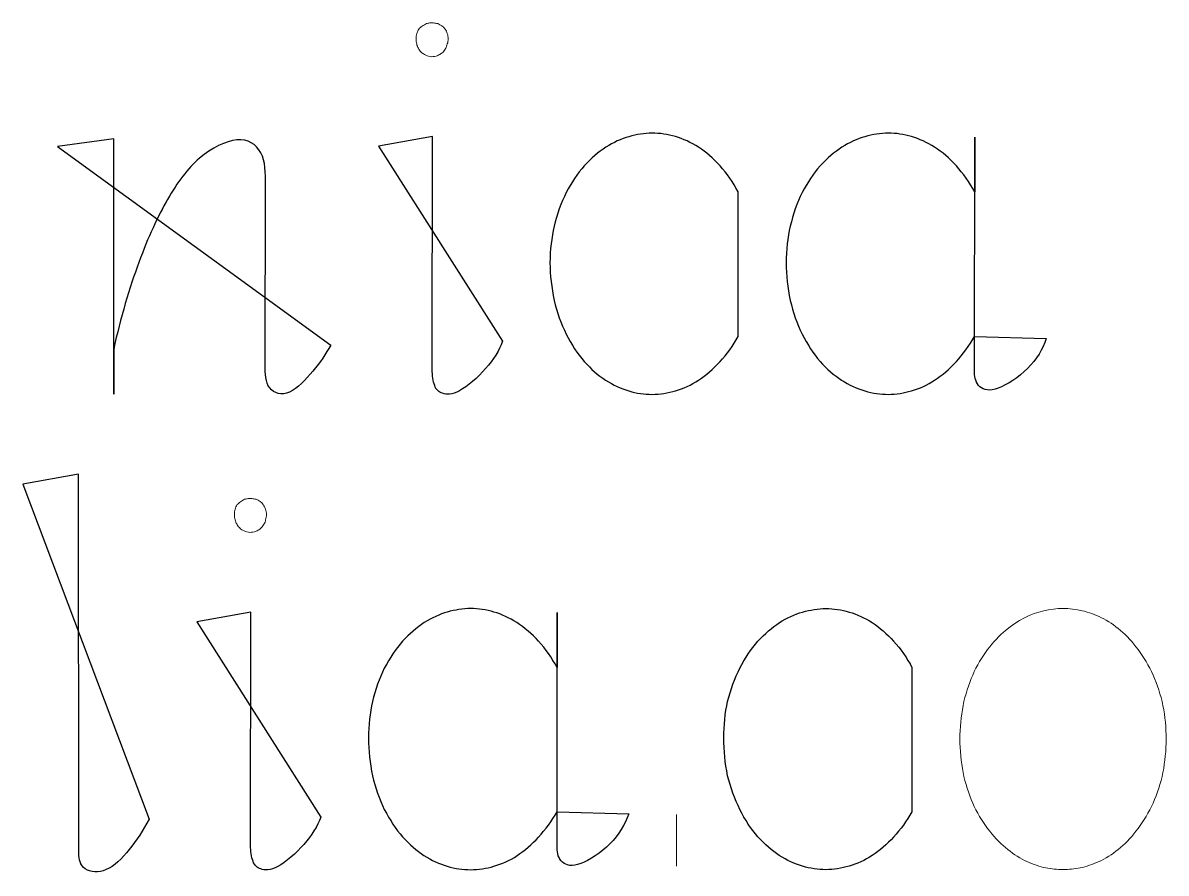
# Model space of a CAD drawing. Header units: centimetres. Extents: x -9.8 to 9.8, y -7 to 7.
# Drawn here: x -7.567 to -6.754, y 5.666 to 6.271 of the extents above; entities that cross this region are included whole.
import ezdxf

# ---------------------------------------------------------------- set-up
doc = ezdxf.new("R2010")
doc.units = ezdxf.units.CM
doc.header["$MEASUREMENT"] = 0
doc.layers.add('Layer 1', color=7, linetype='Continuous')

msp = doc.modelspace()

# ---------------------------------------------------------------- linework, layer by layer
at = {"layer": 'Layer 1', "color": 7, "lineweight": 0}
for points, knots in [([(-7.28008, 6.26995), (-7.27931, 6.27014), (-7.27855, 6.27032), (-7.27759, 6.27051), (-7.27759, 6.27051), (-7.27682, 6.27051), (-7.27587, 6.27051), (-7.27492, 6.27051), (-7.27492, 6.27051), (-7.27397, 6.27032), (-7.2732, 6.27014), (-7.27206, 6.26995), (-7.27206, 6.26995), (-7.27015, 6.269), (-7.26806, 6.26786), (-7.26674, 6.26614), (-7.26674, 6.26614), (-7.26616, 6.265), (-7.2656, 6.26405), (-7.26521, 6.26291), (-7.26521, 6.26291), (-7.26482, 6.26177), (-7.26463, 6.26042), (-7.26463, 6.2591), (-7.26463, 6.2591), (-7.26463, 6.25796), (-7.26482, 6.25661), (-7.26521, 6.25548), (-7.26521, 6.25548), (-7.2656, 6.25435), (-7.26577, 6.2532), (-7.26635, 6.25244), (-7.26635, 6.25244), (-7.26691, 6.25149), (-7.26749, 6.25053), (-7.26826, 6.24977), (-7.26826, 6.24977), (-7.26921, 6.249), (-7.26977, 6.24845), (-7.27054, 6.24805), (-7.27054, 6.24805), (-7.27149, 6.24749), (-7.27226, 6.2471), (-7.27321, 6.24691), (-7.27321, 6.24691), (-7.27607, 6.24596), (-7.27893, 6.24651), (-7.28141, 6.24805), (-7.28141, 6.24805), (-7.28236, 6.24845), (-7.28313, 6.249), (-7.2839, 6.24977), (-7.2839, 6.24977), (-7.28485, 6.25054), (-7.28522, 6.25149), (-7.28581, 6.25244), (-7.28581, 6.25244), (-7.28637, 6.25321), (-7.28676, 6.25435), (-7.28695, 6.25548), (-7.28695, 6.25548), (-7.28732, 6.25662), (-7.28732, 6.25797), (-7.28732, 6.2591), (-7.28732, 6.2591), (-7.28732, 6.26045), (-7.28732, 6.26177), (-7.28695, 6.26291), (-7.28695, 6.26291), (-7.28658, 6.26405), (-7.286, 6.265), (-7.28542, 6.26614), (-7.28542, 6.26614), (-7.28484, 6.26691), (-7.28389, 6.26767), (-7.28314, 6.26823), (-7.28314, 6.26823), (-7.28198, 6.26881), (-7.28103, 6.26939), (-7.28008, 6.26995)], [0, 0, 0, 0, 0.047619, 0.047619, 0.047619, 0.047619, 0.095238, 0.095238, 0.095238, 0.095238, 0.142857, 0.142857, 0.142857, 0.142857, 0.190476, 0.190476, 0.190476, 0.190476, 0.238095, 0.238095, 0.238095, 0.238095, 0.285714, 0.285714, 0.285714, 0.285714, 0.333333, 0.333333, 0.333333, 0.333333, 0.380952, 0.380952, 0.380952, 0.380952, 0.428571, 0.428571, 0.428571, 0.428571, 0.47619, 0.47619, 0.47619, 0.47619, 0.52381, 0.52381, 0.52381, 0.52381, 0.571429, 0.571429, 0.571429, 0.571429, 0.619048, 0.619048, 0.619048, 0.619048, 0.666667, 0.666667, 0.666667, 0.666667, 0.714286, 0.714286, 0.714286, 0.714286, 0.761905, 0.761905, 0.761905, 0.761905, 0.809524, 0.809524, 0.809524, 0.809524, 0.857143, 0.857143, 0.857143, 0.857143, 0.904762, 0.904762, 0.904762, 0.904762, 1, 1, 1, 1]), ([(-7.40943, 5.93163), (-7.40848, 5.93182), (-7.40771, 5.932), (-7.40676, 5.93219), (-7.40676, 5.93219), (-7.40599, 5.93219), (-7.40504, 5.93219), (-7.40409, 5.93219), (-7.40409, 5.93219), (-7.40314, 5.932), (-7.40218, 5.93182), (-7.40123, 5.93163), (-7.40123, 5.93163), (-7.39932, 5.93086), (-7.39723, 5.92954), (-7.3961, 5.92782), (-7.3961, 5.92782), (-7.39533, 5.92668), (-7.39478, 5.92573), (-7.39438, 5.92457), (-7.39438, 5.92457), (-7.39401, 5.92325), (-7.3938, 5.92211), (-7.3938, 5.92076), (-7.3938, 5.92076), (-7.3938, 5.91944), (-7.39399, 5.9183), (-7.39438, 5.91714), (-7.39438, 5.91714), (-7.39457, 5.916), (-7.39494, 5.91486), (-7.39552, 5.9141), (-7.39552, 5.9141), (-7.39608, 5.91315), (-7.39666, 5.91219), (-7.39743, 5.91161), (-7.39743, 5.91161), (-7.3982, 5.91066), (-7.39894, 5.91008), (-7.39971, 5.9097), (-7.39971, 5.9097), (-7.40066, 5.90914), (-7.40143, 5.90875), (-7.40238, 5.90856), (-7.40238, 5.90856), (-7.40524, 5.90779), (-7.4081, 5.90798), (-7.41077, 5.9097), (-7.41077, 5.9097), (-7.41154, 5.91007), (-7.4123, 5.91065), (-7.41305, 5.91161), (-7.41305, 5.91161), (-7.41382, 5.91219), (-7.41437, 5.91314), (-7.41496, 5.9141), (-7.41496, 5.9141), (-7.41552, 5.91487), (-7.41591, 5.91601), (-7.4161, 5.91714), (-7.4161, 5.91714), (-7.41647, 5.91828), (-7.41647, 5.91942), (-7.41647, 5.92076), (-7.41647, 5.92076), (-7.41647, 5.92211), (-7.41647, 5.92325), (-7.4161, 5.92457), (-7.4161, 5.92457), (-7.41573, 5.92571), (-7.41533, 5.92666), (-7.41457, 5.92782), (-7.41457, 5.92782), (-7.4138, 5.92859), (-7.41322, 5.92935), (-7.41229, 5.92991), (-7.41229, 5.92991), (-7.41115, 5.93068), (-7.4102, 5.93086), (-7.40943, 5.93163)], [0, 0, 0, 0, 0.047619, 0.047619, 0.047619, 0.047619, 0.095238, 0.095238, 0.095238, 0.095238, 0.142857, 0.142857, 0.142857, 0.142857, 0.190476, 0.190476, 0.190476, 0.190476, 0.238095, 0.238095, 0.238095, 0.238095, 0.285714, 0.285714, 0.285714, 0.285714, 0.333333, 0.333333, 0.333333, 0.333333, 0.380952, 0.380952, 0.380952, 0.380952, 0.428571, 0.428571, 0.428571, 0.428571, 0.47619, 0.47619, 0.47619, 0.47619, 0.52381, 0.52381, 0.52381, 0.52381, 0.571429, 0.571429, 0.571429, 0.571429, 0.619048, 0.619048, 0.619048, 0.619048, 0.666667, 0.666667, 0.666667, 0.666667, 0.714286, 0.714286, 0.714286, 0.714286, 0.761905, 0.761905, 0.761905, 0.761905, 0.809524, 0.809524, 0.809524, 0.809524, 0.857143, 0.857143, 0.857143, 0.857143, 0.904762, 0.904762, 0.904762, 0.904762, 1, 1, 1, 1]), ([(-6.82785, 5.66834), (-6.82785, 5.66834), (-6.82917, 5.66834), (-6.82917, 5.66834), (-6.82917, 5.66834), (-6.83317, 5.66834), (-6.83698, 5.66892), (-6.84137, 5.66969), (-6.84137, 5.66969), (-6.84576, 5.67101), (-6.85031, 5.67255), (-6.85489, 5.67482), (-6.85489, 5.67482), (-6.85928, 5.6771), (-6.86402, 5.68016), (-6.86841, 5.68397), (-6.86841, 5.68397), (-6.8728, 5.68759), (-6.87698, 5.69217), (-6.88116, 5.69749), (-6.88116, 5.69749), (-6.88516, 5.70283), (-6.88878, 5.70892), (-6.89164, 5.71559), (-6.89164, 5.71559), (-6.8945, 5.72244), (-6.89698, 5.72969), (-6.89849, 5.73731), (-6.89849, 5.73731), (-6.90002, 5.74512), (-6.90077, 5.75313), (-6.90077, 5.76112), (-6.90077, 5.76112), (-6.90077, 5.76911), (-6.9, 5.7771), (-6.89849, 5.78493), (-6.89849, 5.78493), (-6.89696, 5.79255), (-6.89449, 5.7998), (-6.89164, 5.80665), (-6.89164, 5.80665), (-6.88878, 5.81332), (-6.88516, 5.8194), (-6.88116, 5.82475), (-6.88116, 5.82475), (-6.87698, 5.83009), (-6.87277, 5.83467), (-6.86841, 5.8383), (-6.86841, 5.8383), (-6.85947, 5.84592), (-6.85031, 5.8501), (-6.84116, 5.8524), (-6.84116, 5.8524), (-6.83203, 5.85449), (-6.82288, 5.85449), (-6.81372, 5.8524), (-6.81372, 5.8524), (-6.80933, 5.85126), (-6.80459, 5.84973), (-6.8002, 5.84743), (-6.8002, 5.84743), (-6.79544, 5.84515), (-6.79105, 5.84209), (-6.78668, 5.8383), (-6.78668, 5.8383), (-6.7821, 5.83468), (-6.77792, 5.8301), (-6.77411, 5.82475), (-6.77411, 5.82475), (-6.77011, 5.81943), (-6.76649, 5.81332), (-6.76345, 5.80665), (-6.76345, 5.80665), (-6.76041, 5.7998), (-6.75792, 5.79255), (-6.75641, 5.78493), (-6.75641, 5.78493), (-6.75488, 5.77712), (-6.75413, 5.76911), (-6.75413, 5.76112), (-6.75413, 5.76112), (-6.75413, 5.7531), (-6.7549, 5.74511), (-6.75641, 5.73731), (-6.75641, 5.73731), (-6.75794, 5.72969), (-6.76041, 5.72244), (-6.76345, 5.71559), (-6.76345, 5.71559), (-6.76649, 5.70892), (-6.77012, 5.70284), (-6.77411, 5.69749), (-6.77411, 5.69749), (-6.77792, 5.69217), (-6.7821, 5.68759), (-6.78668, 5.68397), (-6.78668, 5.68397), (-6.79107, 5.68016), (-6.79544, 5.67712), (-6.8002, 5.67482), (-6.8002, 5.67482), (-6.80459, 5.67254), (-6.80933, 5.67101), (-6.81354, 5.66969), (-6.81354, 5.66969), (-6.81793, 5.66892), (-6.82193, 5.66834), (-6.82574, 5.66834), (-6.82574, 5.66834), (-6.82574, 5.66834), (-6.82785, 5.66834), (-6.82785, 5.66834)], [0, 0, 0, 0, 0.034483, 0.034483, 0.034483, 0.034483, 0.068966, 0.068966, 0.068966, 0.068966, 0.103448, 0.103448, 0.103448, 0.103448, 0.137931, 0.137931, 0.137931, 0.137931, 0.172414, 0.172414, 0.172414, 0.172414, 0.206897, 0.206897, 0.206897, 0.206897, 0.241379, 0.241379, 0.241379, 0.241379, 0.275862, 0.275862, 0.275862, 0.275862, 0.310345, 0.310345, 0.310345, 0.310345, 0.344828, 0.344828, 0.344828, 0.344828, 0.37931, 0.37931, 0.37931, 0.37931, 0.413793, 0.413793, 0.413793, 0.413793, 0.448276, 0.448276, 0.448276, 0.448276, 0.482759, 0.482759, 0.482759, 0.482759, 0.517241, 0.517241, 0.517241, 0.517241, 0.551724, 0.551724, 0.551724, 0.551724, 0.586207, 0.586207, 0.586207, 0.586207, 0.62069, 0.62069, 0.62069, 0.62069, 0.655172, 0.655172, 0.655172, 0.655172, 0.689655, 0.689655, 0.689655, 0.689655, 0.724138, 0.724138, 0.724138, 0.724138, 0.758621, 0.758621, 0.758621, 0.758621, 0.793103, 0.793103, 0.793103, 0.793103, 0.827586, 0.827586, 0.827586, 0.827586, 0.862069, 0.862069, 0.862069, 0.862069, 0.896552, 0.896552, 0.896552, 0.896552, 0.931034, 0.931034, 0.931034, 0.931034, 1, 1, 1, 1]), ([(-7.10236, 5.70739), (-7.10236, 5.70739), (-7.10236, 5.67061), (-7.10236, 5.67061), (-7.10236, 5.67061), (-7.10236, 5.67061), (-7.10236, 5.70739), (-7.10236, 5.70739)], [0, 0, 0, 0, 0.333333, 0.333333, 0.333333, 0.333333, 1, 1, 1, 1])]:
    msp.add_open_spline(points, degree=3, knots=knots, dxfattribs=at)
at = {"layer": 'Layer 1', "color": 7}
for points, knots in [([(-7.54241, 6.18251), (-7.54241, 6.18251), (-7.5024, 6.18804), (-7.5024, 6.18804), (-7.5024, 6.18804), (-7.5024, 6.18804), (-7.5024, 6.00648), (-7.5024, 6.00648), (-7.5024, 6.00648), (-7.5024, 6.00648), (-7.5024, 6.03828), (-7.5024, 6.03828), (-7.5024, 6.03828), (-7.49764, 6.06056), (-7.49116, 6.08228), (-7.48449, 6.10001), (-7.48449, 6.10001), (-7.47801, 6.11829), (-7.47097, 6.13277), (-7.46409, 6.14496), (-7.46409, 6.14496), (-7.45705, 6.15716), (-7.44999, 6.16687), (-7.44142, 6.1743), (-7.44142, 6.1743), (-7.43285, 6.18152), (-7.42274, 6.1865), (-7.41475, 6.18726), (-7.41475, 6.18726), (-7.40694, 6.18803), (-7.40123, 6.18422), (-7.39779, 6.17811), (-7.39779, 6.17811), (-7.39435, 6.17202), (-7.39454, 6.16364), (-7.39454, 6.15544), (-7.39454, 6.15544), (-7.39454, 6.15544), (-7.39473, 6.02685), (-7.39473, 6.02685), (-7.39473, 6.02685), (-7.39473, 6.02113), (-7.39454, 6.01484), (-7.39148, 6.01084), (-7.39148, 6.01084), (-7.38825, 6.00684), (-7.38309, 6.0055), (-7.37738, 6.0078), (-7.37738, 6.0078), (-7.37185, 6.01029), (-7.36595, 6.01674), (-7.36082, 6.02285), (-7.36082, 6.02285), (-7.35569, 6.02894), (-7.35148, 6.03505), (-7.34807, 6.04132), (-7.34807, 6.04132), (-7.34807, 6.04132), (-7.54241, 6.18251), (-7.54241, 6.18251)], [0, 0, 0, 0, 0.0625, 0.0625, 0.0625, 0.0625, 0.125, 0.125, 0.125, 0.125, 0.1875, 0.1875, 0.1875, 0.1875, 0.25, 0.25, 0.25, 0.25, 0.3125, 0.3125, 0.3125, 0.3125, 0.375, 0.375, 0.375, 0.375, 0.4375, 0.4375, 0.4375, 0.4375, 0.5, 0.5, 0.5, 0.5, 0.5625, 0.5625, 0.5625, 0.5625, 0.625, 0.625, 0.625, 0.625, 0.6875, 0.6875, 0.6875, 0.6875, 0.75, 0.75, 0.75, 0.75, 0.8125, 0.8125, 0.8125, 0.8125, 0.875, 0.875, 0.875, 0.875, 1, 1, 1, 1]), ([(-7.31418, 6.18288), (-7.31418, 6.18288), (-7.27571, 6.18973), (-7.27571, 6.18973), (-7.27571, 6.18973), (-7.27571, 6.18973), (-7.2759, 6.02399), (-7.2759, 6.02399), (-7.2759, 6.02399), (-7.2759, 6.01981), (-7.27534, 6.01542), (-7.27418, 6.01256), (-7.27418, 6.01256), (-7.27323, 6.00952), (-7.27132, 6.0078), (-7.26865, 6.00703), (-7.26865, 6.00703), (-7.26579, 6.00608), (-7.26198, 6.00589), (-7.25645, 6.00875), (-7.25645, 6.00875), (-7.25092, 6.01198), (-7.24349, 6.01828), (-7.23798, 6.02455), (-7.23798, 6.02455), (-7.23226, 6.03085), (-7.22845, 6.0373), (-7.22597, 6.044), (-7.22597, 6.044), (-7.22597, 6.044), (-7.31418, 6.18288), (-7.31418, 6.18288)], [0, 0, 0, 0, 0.111111, 0.111111, 0.111111, 0.111111, 0.222222, 0.222222, 0.222222, 0.222222, 0.333333, 0.333333, 0.333333, 0.333333, 0.444444, 0.444444, 0.444444, 0.444444, 0.555556, 0.555556, 0.555556, 0.555556, 0.666667, 0.666667, 0.666667, 0.666667, 0.777778, 0.777778, 0.777778, 0.777778, 1, 1, 1, 1]), ([(-7.05833, 6.04744), (-7.06195, 6.04096), (-7.06653, 6.03469), (-7.07129, 6.02953), (-7.07129, 6.02953), (-7.07605, 6.0244), (-7.08119, 6.01982), (-7.08653, 6.01638), (-7.08653, 6.01638), (-7.09187, 6.01276), (-7.09738, 6.01048), (-7.10291, 6.00876), (-7.10291, 6.00876), (-7.10825, 6.00723), (-7.11397, 6.00627), (-7.11968, 6.00627), (-7.11968, 6.00627), (-7.13053, 6.00627), (-7.14177, 6.00952), (-7.15265, 6.01638), (-7.15265, 6.01638), (-7.15818, 6.01982), (-7.16294, 6.02419), (-7.16789, 6.02972), (-7.16789, 6.02972), (-7.17265, 6.03525), (-7.17702, 6.04173), (-7.18064, 6.04914), (-7.18064, 6.04914), (-7.18426, 6.05657), (-7.18731, 6.06475), (-7.18921, 6.07314), (-7.18921, 6.07314), (-7.19112, 6.08208), (-7.19225, 6.09105), (-7.19225, 6.09981), (-7.19225, 6.09981), (-7.19225, 6.10896), (-7.19111, 6.11772), (-7.18921, 6.12592), (-7.18921, 6.12592), (-7.1873, 6.13431), (-7.18426, 6.14248), (-7.18064, 6.14973), (-7.18064, 6.14973), (-7.17702, 6.15677), (-7.17265, 6.16325), (-7.16789, 6.16878), (-7.16789, 6.16878), (-7.16294, 6.17412), (-7.15778, 6.17849), (-7.15246, 6.18212), (-7.15246, 6.18212), (-7.14712, 6.18537), (-7.14161, 6.18802), (-7.13608, 6.18955), (-7.13608, 6.18955), (-7.13055, 6.19106), (-7.12502, 6.19204), (-7.1197, 6.19204), (-7.1197, 6.19204), (-7.10846, 6.19204), (-7.09742, 6.18881), (-7.08655, 6.18212), (-7.08655, 6.18212), (-7.08121, 6.1785), (-7.07607, 6.17413), (-7.07131, 6.16878), (-7.07131, 6.16878), (-7.06636, 6.16344), (-7.06197, 6.15698), (-7.05835, 6.15031), (-7.05835, 6.15031), (-7.05835, 6.15031), (-7.05833, 6.04744), (-7.05833, 6.04744)], [0, 0, 0, 0, 0.05, 0.05, 0.05, 0.05, 0.1, 0.1, 0.1, 0.1, 0.15, 0.15, 0.15, 0.15, 0.2, 0.2, 0.2, 0.2, 0.25, 0.25, 0.25, 0.25, 0.3, 0.3, 0.3, 0.3, 0.35, 0.35, 0.35, 0.35, 0.4, 0.4, 0.4, 0.4, 0.45, 0.45, 0.45, 0.45, 0.5, 0.5, 0.5, 0.5, 0.55, 0.55, 0.55, 0.55, 0.6, 0.6, 0.6, 0.6, 0.65, 0.65, 0.65, 0.65, 0.7, 0.7, 0.7, 0.7, 0.75, 0.75, 0.75, 0.75, 0.8, 0.8, 0.8, 0.8, 0.85, 0.85, 0.85, 0.85, 0.9, 0.9, 0.9, 0.9, 1, 1, 1, 1]), ([(-6.89032, 6.04744), (-6.89413, 6.04096), (-6.89852, 6.03469), (-6.90328, 6.02953), (-6.90328, 6.02953), (-6.90804, 6.0244), (-6.91339, 6.01982), (-6.91871, 6.01638), (-6.91871, 6.01638), (-6.92384, 6.01276), (-6.92937, 6.01048), (-6.93527, 6.00876), (-6.93527, 6.00876), (-6.9404, 6.00723), (-6.94593, 6.00627), (-6.95165, 6.00627), (-6.95165, 6.00627), (-6.96271, 6.00627), (-6.97395, 6.00952), (-6.98499, 6.01638), (-6.98499, 6.01638), (-6.99012, 6.01982), (-6.99528, 6.02419), (-7.00023, 6.02972), (-7.00023, 6.02972), (-7.00481, 6.03525), (-7.00917, 6.04173), (-7.01298, 6.04914), (-7.01298, 6.04914), (-7.0166, 6.05657), (-7.01946, 6.06475), (-7.02137, 6.07314), (-7.02137, 6.07314), (-7.02346, 6.08208), (-7.02423, 6.09105), (-7.02423, 6.09981), (-7.02423, 6.09981), (-7.02423, 6.10896), (-7.02346, 6.11772), (-7.02137, 6.12592), (-7.02137, 6.12592), (-7.01946, 6.13431), (-7.01661, 6.14248), (-7.01298, 6.14973), (-7.01298, 6.14973), (-7.00917, 6.15677), (-7.00478, 6.16325), (-7.00023, 6.16878), (-7.00023, 6.16878), (-6.9951, 6.17412), (-6.98994, 6.17849), (-6.98462, 6.18212), (-6.98462, 6.18212), (-6.97928, 6.18537), (-6.97377, 6.18802), (-6.96824, 6.18955), (-6.96824, 6.18955), (-6.96271, 6.19106), (-6.95718, 6.19204), (-6.95168, 6.19204), (-6.95168, 6.19204), (-6.94065, 6.19204), (-6.92959, 6.18881), (-6.91871, 6.18212), (-6.91871, 6.18212), (-6.91337, 6.1785), (-6.90805, 6.17413), (-6.90328, 6.16878), (-6.90328, 6.16878), (-6.89852, 6.16344), (-6.89394, 6.15698), (-6.89013, 6.15031), (-6.89013, 6.15031), (-6.89013, 6.15031), (-6.89013, 6.18918), (-6.89013, 6.18918), (-6.89013, 6.18918), (-6.89013, 6.18918), (-6.89032, 6.02173), (-6.89032, 6.02173), (-6.89032, 6.02173), (-6.89032, 6.01811), (-6.88918, 6.0143), (-6.88651, 6.01162), (-6.88651, 6.01162), (-6.88365, 6.00934), (-6.87966, 6.00837), (-6.87355, 6.01067), (-6.87355, 6.01067), (-6.86725, 6.01295), (-6.85889, 6.01848), (-6.85259, 6.02477), (-6.85259, 6.02477), (-6.84611, 6.03125), (-6.84193, 6.03829), (-6.83944, 6.0461), (-6.83944, 6.0461), (-6.83944, 6.0461), (-6.89032, 6.04744), (-6.89032, 6.04744)], [0, 0, 0, 0, 0.038462, 0.038462, 0.038462, 0.038462, 0.076923, 0.076923, 0.076923, 0.076923, 0.115385, 0.115385, 0.115385, 0.115385, 0.153846, 0.153846, 0.153846, 0.153846, 0.192308, 0.192308, 0.192308, 0.192308, 0.230769, 0.230769, 0.230769, 0.230769, 0.269231, 0.269231, 0.269231, 0.269231, 0.307692, 0.307692, 0.307692, 0.307692, 0.346154, 0.346154, 0.346154, 0.346154, 0.384615, 0.384615, 0.384615, 0.384615, 0.423077, 0.423077, 0.423077, 0.423077, 0.461538, 0.461538, 0.461538, 0.461538, 0.5, 0.5, 0.5, 0.5, 0.538462, 0.538462, 0.538462, 0.538462, 0.576923, 0.576923, 0.576923, 0.576923, 0.615385, 0.615385, 0.615385, 0.615385, 0.653846, 0.653846, 0.653846, 0.653846, 0.692308, 0.692308, 0.692308, 0.692308, 0.730769, 0.730769, 0.730769, 0.730769, 0.769231, 0.769231, 0.769231, 0.769231, 0.807692, 0.807692, 0.807692, 0.807692, 0.846154, 0.846154, 0.846154, 0.846154, 0.884615, 0.884615, 0.884615, 0.884615, 0.923077, 0.923077, 0.923077, 0.923077, 1, 1, 1, 1]), ([(-7.54241, 6.18251), (-7.54241, 6.18251), (-7.54241, 6.18251), (-7.54241, 6.18251), (-7.54241, 6.18251), (-7.54241, 6.18251), (-7.54241, 6.18251), (-7.54241, 6.18251)], [0, 0, 0, 0, 0.333333, 0.333333, 0.333333, 0.333333, 1, 1, 1, 1]), ([(-7.31418, 6.18288), (-7.31418, 6.18288), (-7.31418, 6.18288), (-7.31418, 6.18288), (-7.31418, 6.18288), (-7.31418, 6.18288), (-7.31418, 6.18288), (-7.31418, 6.18288)], [0, 0, 0, 0, 0.333333, 0.333333, 0.333333, 0.333333, 1, 1, 1, 1]), ([(-7.05833, 6.04744), (-7.05833, 6.04744), (-7.05833, 6.04744), (-7.05833, 6.04744), (-7.05833, 6.04744), (-7.05833, 6.04744), (-7.05833, 6.04744), (-7.05833, 6.04744)], [0, 0, 0, 0, 0.333333, 0.333333, 0.333333, 0.333333, 1, 1, 1, 1]), ([(-6.89032, 6.04744), (-6.89032, 6.04744), (-6.89032, 6.04744), (-6.89032, 6.04744), (-6.89032, 6.04744), (-6.89032, 6.04744), (-6.89032, 6.04744), (-6.89032, 6.04744)], [0, 0, 0, 0, 0.333333, 0.333333, 0.333333, 0.333333, 1, 1, 1, 1]), ([(-7.56699, 5.94248), (-7.56699, 5.94248), (-7.52736, 5.94954), (-7.52736, 5.94954), (-7.52736, 5.94954), (-7.52736, 5.94954), (-7.52717, 5.6798), (-7.52717, 5.6798), (-7.52717, 5.6798), (-7.52717, 5.6758), (-7.5264, 5.67123), (-7.52259, 5.66877), (-7.52259, 5.66877), (-7.51897, 5.66628), (-7.51325, 5.66573), (-7.50772, 5.66821), (-7.50772, 5.66821), (-7.502, 5.67067), (-7.49666, 5.67602), (-7.49134, 5.6825), (-7.49134, 5.6825), (-7.48618, 5.68898), (-7.48123, 5.69639), (-7.47724, 5.7042), (-7.47724, 5.7042), (-7.47724, 5.7042), (-7.56699, 5.94248), (-7.56699, 5.94248)], [0, 0, 0, 0, 0.125, 0.125, 0.125, 0.125, 0.25, 0.25, 0.25, 0.25, 0.375, 0.375, 0.375, 0.375, 0.5, 0.5, 0.5, 0.5, 0.625, 0.625, 0.625, 0.625, 0.75, 0.75, 0.75, 0.75, 1, 1, 1, 1]), ([(-7.56699, 5.94248), (-7.56699, 5.94248), (-7.56699, 5.94248), (-7.56699, 5.94248), (-7.56699, 5.94248), (-7.56699, 5.94248), (-7.56699, 5.94248), (-7.56699, 5.94248)], [0, 0, 0, 0, 0.333333, 0.333333, 0.333333, 0.333333, 1, 1, 1, 1]), ([(-7.18713, 5.70932), (-7.19094, 5.70284), (-7.19552, 5.69657), (-7.20028, 5.69141), (-7.20028, 5.69141), (-7.20504, 5.68625), (-7.2102, 5.6817), (-7.21552, 5.67826), (-7.21552, 5.67826), (-7.22086, 5.67464), (-7.22637, 5.67236), (-7.23208, 5.67064), (-7.23208, 5.67064), (-7.23742, 5.66911), (-7.24293, 5.66818), (-7.24864, 5.66818), (-7.24864, 5.66818), (-7.25967, 5.66818), (-7.27092, 5.67141), (-7.28179, 5.67826), (-7.28179, 5.67826), (-7.28695, 5.6817), (-7.29208, 5.68607), (-7.29703, 5.6916), (-7.29703, 5.6916), (-7.30179, 5.69713), (-7.30616, 5.70361), (-7.30999, 5.71102), (-7.30999, 5.71102), (-7.31343, 5.71845), (-7.31647, 5.72663), (-7.31838, 5.73502), (-7.31838, 5.73502), (-7.32029, 5.74396), (-7.32124, 5.75293), (-7.32124, 5.76188), (-7.32124, 5.76188), (-7.32124, 5.77085), (-7.32029, 5.77961), (-7.31838, 5.78778), (-7.31838, 5.78778), (-7.31647, 5.79635), (-7.31362, 5.80416), (-7.30999, 5.81159), (-7.30999, 5.81159), (-7.30618, 5.81865), (-7.30179, 5.82511), (-7.29703, 5.83064), (-7.29703, 5.83064), (-7.29208, 5.83596), (-7.28692, 5.84035), (-7.2816, 5.84398), (-7.2816, 5.84398), (-7.27607, 5.84721), (-7.27054, 5.84988), (-7.26522, 5.85141), (-7.26522, 5.85141), (-7.25969, 5.85294), (-7.25416, 5.8539), (-7.24866, 5.8539), (-7.24866, 5.8539), (-7.2376, 5.8539), (-7.22636, 5.85065), (-7.21588, 5.84398), (-7.21588, 5.84398), (-7.21035, 5.84036), (-7.20503, 5.83596), (-7.20027, 5.83064), (-7.20027, 5.83064), (-7.19532, 5.8253), (-7.19093, 5.81881), (-7.18712, 5.81196), (-7.18712, 5.81196), (-7.18712, 5.81196), (-7.18712, 5.85101), (-7.18712, 5.85101), (-7.18712, 5.85101), (-7.18712, 5.85101), (-7.18712, 5.68356), (-7.18712, 5.68356), (-7.18712, 5.68356), (-7.18712, 5.67994), (-7.18617, 5.67613), (-7.18331, 5.67345), (-7.18331, 5.67345), (-7.18064, 5.67117), (-7.17664, 5.67022), (-7.17035, 5.6725), (-7.17035, 5.6725), (-7.16426, 5.67478), (-7.15588, 5.68031), (-7.14958, 5.6866), (-7.14958, 5.6866), (-7.1431, 5.6929), (-7.13892, 5.70033), (-7.13624, 5.70795), (-7.13624, 5.70795), (-7.13624, 5.70795), (-7.18713, 5.70932), (-7.18713, 5.70932)], [0, 0, 0, 0, 0.038462, 0.038462, 0.038462, 0.038462, 0.076923, 0.076923, 0.076923, 0.076923, 0.115385, 0.115385, 0.115385, 0.115385, 0.153846, 0.153846, 0.153846, 0.153846, 0.192308, 0.192308, 0.192308, 0.192308, 0.230769, 0.230769, 0.230769, 0.230769, 0.269231, 0.269231, 0.269231, 0.269231, 0.307692, 0.307692, 0.307692, 0.307692, 0.346154, 0.346154, 0.346154, 0.346154, 0.384615, 0.384615, 0.384615, 0.384615, 0.423077, 0.423077, 0.423077, 0.423077, 0.461538, 0.461538, 0.461538, 0.461538, 0.5, 0.5, 0.5, 0.5, 0.538462, 0.538462, 0.538462, 0.538462, 0.576923, 0.576923, 0.576923, 0.576923, 0.615385, 0.615385, 0.615385, 0.615385, 0.653846, 0.653846, 0.653846, 0.653846, 0.692308, 0.692308, 0.692308, 0.692308, 0.730769, 0.730769, 0.730769, 0.730769, 0.769231, 0.769231, 0.769231, 0.769231, 0.807692, 0.807692, 0.807692, 0.807692, 0.846154, 0.846154, 0.846154, 0.846154, 0.884615, 0.884615, 0.884615, 0.884615, 0.923077, 0.923077, 0.923077, 0.923077, 1, 1, 1, 1]), ([(-6.9349, 5.81198), (-6.93834, 5.81883), (-6.94289, 5.82532), (-6.94786, 5.83066), (-6.94786, 5.83066), (-6.95262, 5.83598), (-6.95778, 5.84037), (-6.9631, 5.844), (-6.9631, 5.844), (-6.97395, 5.85067), (-6.98501, 5.85392), (-6.99607, 5.85392), (-6.99607, 5.85392), (-7.0016, 5.85392), (-7.0071, 5.85297), (-7.01263, 5.85143), (-7.01263, 5.85143), (-7.01816, 5.8499), (-7.02387, 5.84722), (-7.02901, 5.844), (-7.02901, 5.844), (-7.03433, 5.84038), (-7.03949, 5.83598), (-7.04444, 5.83066), (-7.04444, 5.83066), (-7.0492, 5.82513), (-7.05359, 5.81865), (-7.05719, 5.81161), (-7.05719, 5.81161), (-7.06081, 5.80418), (-7.06386, 5.79637), (-7.06595, 5.7878), (-7.06595, 5.7878), (-7.06767, 5.7796), (-7.06862, 5.77084), (-7.06862, 5.7619), (-7.06862, 5.7619), (-7.06862, 5.75296), (-7.06767, 5.74399), (-7.06595, 5.73504), (-7.06595, 5.73504), (-7.06386, 5.72665), (-7.06082, 5.71848), (-7.05719, 5.71104), (-7.05719, 5.71104), (-7.05357, 5.70361), (-7.0492, 5.69715), (-7.04444, 5.69162), (-7.04444, 5.69162), (-7.03949, 5.68612), (-7.03433, 5.68172), (-7.0292, 5.67828), (-7.0292, 5.67828), (-7.01835, 5.67143), (-7.00711, 5.6682), (-6.99605, 5.6682), (-6.99605, 5.6682), (-6.99052, 5.6682), (-6.98499, 5.66915), (-6.97949, 5.67066), (-6.97949, 5.67066), (-6.97396, 5.67238), (-6.96843, 5.67466), (-6.96311, 5.67828), (-6.96311, 5.67828), (-6.95777, 5.68172), (-6.95263, 5.68627), (-6.94787, 5.69143), (-6.94787, 5.69143), (-6.94311, 5.69656), (-6.93853, 5.70286), (-6.93491, 5.70934), (-6.93491, 5.70934), (-6.93491, 5.70934), (-6.9349, 5.81198), (-6.9349, 5.81198)], [0, 0, 0, 0, 0.05, 0.05, 0.05, 0.05, 0.1, 0.1, 0.1, 0.1, 0.15, 0.15, 0.15, 0.15, 0.2, 0.2, 0.2, 0.2, 0.25, 0.25, 0.25, 0.25, 0.3, 0.3, 0.3, 0.3, 0.35, 0.35, 0.35, 0.35, 0.4, 0.4, 0.4, 0.4, 0.45, 0.45, 0.45, 0.45, 0.5, 0.5, 0.5, 0.5, 0.55, 0.55, 0.55, 0.55, 0.6, 0.6, 0.6, 0.6, 0.65, 0.65, 0.65, 0.65, 0.7, 0.7, 0.7, 0.7, 0.75, 0.75, 0.75, 0.75, 0.8, 0.8, 0.8, 0.8, 0.85, 0.85, 0.85, 0.85, 0.9, 0.9, 0.9, 0.9, 1, 1, 1, 1]), ([(-7.44335, 5.84455), (-7.44335, 5.84455), (-7.40488, 5.8514), (-7.40488, 5.8514), (-7.40488, 5.8514), (-7.40488, 5.8514), (-7.40507, 5.68566), (-7.40507, 5.68566), (-7.40507, 5.68566), (-7.40507, 5.68127), (-7.40451, 5.67727), (-7.40335, 5.67423), (-7.40335, 5.67423), (-7.40221, 5.67119), (-7.40049, 5.66965), (-7.39782, 5.6687), (-7.39782, 5.6687), (-7.39515, 5.66775), (-7.39115, 5.66756), (-7.38562, 5.67042), (-7.38562, 5.67042), (-7.38009, 5.67346), (-7.37266, 5.67995), (-7.36715, 5.68622), (-7.36715, 5.68622), (-7.36162, 5.6927), (-7.35762, 5.69897), (-7.35514, 5.70564), (-7.35514, 5.70564), (-7.35514, 5.70564), (-7.44335, 5.84455), (-7.44335, 5.84455)], [0, 0, 0, 0, 0.111111, 0.111111, 0.111111, 0.111111, 0.222222, 0.222222, 0.222222, 0.222222, 0.333333, 0.333333, 0.333333, 0.333333, 0.444444, 0.444444, 0.444444, 0.444444, 0.555556, 0.555556, 0.555556, 0.555556, 0.666667, 0.666667, 0.666667, 0.666667, 0.777778, 0.777778, 0.777778, 0.777778, 1, 1, 1, 1]), ([(-7.44335, 5.84455), (-7.44335, 5.84455), (-7.44335, 5.84455), (-7.44335, 5.84455), (-7.44335, 5.84455), (-7.44335, 5.84455), (-7.44335, 5.84455), (-7.44335, 5.84455)], [0, 0, 0, 0, 0.333333, 0.333333, 0.333333, 0.333333, 1, 1, 1, 1]), ([(-6.9349, 5.81198), (-6.9349, 5.81198), (-6.9349, 5.81198), (-6.9349, 5.81198), (-6.9349, 5.81198), (-6.9349, 5.81198), (-6.9349, 5.81198), (-6.9349, 5.81198)], [0, 0, 0, 0, 0.333333, 0.333333, 0.333333, 0.333333, 1, 1, 1, 1]), ([(-7.18713, 5.70932), (-7.18713, 5.70932), (-7.18713, 5.70932), (-7.18713, 5.70932), (-7.18713, 5.70932), (-7.18713, 5.70932), (-7.18713, 5.70932), (-7.18713, 5.70932)], [0, 0, 0, 0, 0.333333, 0.333333, 0.333333, 0.333333, 1, 1, 1, 1])]:
    msp.add_open_spline(points, degree=3, knots=knots, dxfattribs=at)
at = {"layer": 'Layer 1', "color": 9, "lineweight": 0}
for points, knots in [([(-7.54241, 6.18251), (-7.54241, 6.18251), (-7.5024, 6.18804), (-7.5024, 6.18804), (-7.5024, 6.18804), (-7.5024, 6.18804), (-7.5024, 6.00648), (-7.5024, 6.00648), (-7.5024, 6.00648), (-7.5024, 6.00648), (-7.5024, 6.03828), (-7.5024, 6.03828), (-7.5024, 6.03828), (-7.49764, 6.06056), (-7.49116, 6.08228), (-7.48449, 6.10001), (-7.48449, 6.10001), (-7.47801, 6.11829), (-7.47097, 6.13277), (-7.46409, 6.14496), (-7.46409, 6.14496), (-7.45705, 6.15716), (-7.44999, 6.16687), (-7.44142, 6.1743), (-7.44142, 6.1743), (-7.43285, 6.18152), (-7.42274, 6.1865), (-7.41475, 6.18726), (-7.41475, 6.18726), (-7.40694, 6.18803), (-7.40123, 6.18422), (-7.39779, 6.17811), (-7.39779, 6.17811), (-7.39435, 6.17202), (-7.39454, 6.16364), (-7.39454, 6.15544), (-7.39454, 6.15544), (-7.39454, 6.15544), (-7.39473, 6.02685), (-7.39473, 6.02685), (-7.39473, 6.02685), (-7.39473, 6.02113), (-7.39454, 6.01484), (-7.39148, 6.01084), (-7.39148, 6.01084), (-7.38825, 6.00684), (-7.38309, 6.0055), (-7.37738, 6.0078), (-7.37738, 6.0078), (-7.37185, 6.01029), (-7.36595, 6.01674), (-7.36082, 6.02285), (-7.36082, 6.02285), (-7.35569, 6.02894), (-7.35148, 6.03505), (-7.34807, 6.04132)], [0, 0, 0, 0, 0.066667, 0.066667, 0.066667, 0.066667, 0.133333, 0.133333, 0.133333, 0.133333, 0.2, 0.2, 0.2, 0.2, 0.266667, 0.266667, 0.266667, 0.266667, 0.333333, 0.333333, 0.333333, 0.333333, 0.4, 0.4, 0.4, 0.4, 0.466667, 0.466667, 0.466667, 0.466667, 0.533333, 0.533333, 0.533333, 0.533333, 0.6, 0.6, 0.6, 0.6, 0.666667, 0.666667, 0.666667, 0.666667, 0.733333, 0.733333, 0.733333, 0.733333, 0.8, 0.8, 0.8, 0.8, 0.866667, 0.866667, 0.866667, 0.866667, 1, 1, 1, 1]), ([(-7.31418, 6.18288), (-7.31418, 6.18288), (-7.27571, 6.18973), (-7.27571, 6.18973), (-7.27571, 6.18973), (-7.27571, 6.18973), (-7.2759, 6.02399), (-7.2759, 6.02399), (-7.2759, 6.02399), (-7.2759, 6.01981), (-7.27534, 6.01542), (-7.27418, 6.01256), (-7.27418, 6.01256), (-7.27323, 6.00952), (-7.27132, 6.0078), (-7.26865, 6.00703), (-7.26865, 6.00703), (-7.26579, 6.00608), (-7.26198, 6.00589), (-7.25645, 6.00875), (-7.25645, 6.00875), (-7.25092, 6.01198), (-7.24349, 6.01828), (-7.23798, 6.02455), (-7.23798, 6.02455), (-7.23226, 6.03085), (-7.22845, 6.0373), (-7.22597, 6.044)], [0, 0, 0, 0, 0.125, 0.125, 0.125, 0.125, 0.25, 0.25, 0.25, 0.25, 0.375, 0.375, 0.375, 0.375, 0.5, 0.5, 0.5, 0.5, 0.625, 0.625, 0.625, 0.625, 0.75, 0.75, 0.75, 0.75, 1, 1, 1, 1]), ([(-7.05833, 6.04744), (-7.06195, 6.04096), (-7.06653, 6.03469), (-7.07129, 6.02953), (-7.07129, 6.02953), (-7.07605, 6.0244), (-7.08119, 6.01982), (-7.08653, 6.01638), (-7.08653, 6.01638), (-7.09187, 6.01276), (-7.09738, 6.01048), (-7.10291, 6.00876), (-7.10291, 6.00876), (-7.10825, 6.00723), (-7.11397, 6.00627), (-7.11968, 6.00627), (-7.11968, 6.00627), (-7.13053, 6.00627), (-7.14177, 6.00952), (-7.15265, 6.01638), (-7.15265, 6.01638), (-7.15818, 6.01982), (-7.16294, 6.02419), (-7.16789, 6.02972), (-7.16789, 6.02972), (-7.17265, 6.03525), (-7.17702, 6.04173), (-7.18064, 6.04914), (-7.18064, 6.04914), (-7.18426, 6.05657), (-7.18731, 6.06475), (-7.18921, 6.07314), (-7.18921, 6.07314), (-7.19112, 6.08208), (-7.19225, 6.09105), (-7.19225, 6.09981), (-7.19225, 6.09981), (-7.19225, 6.10896), (-7.19111, 6.11772), (-7.18921, 6.12592), (-7.18921, 6.12592), (-7.1873, 6.13431), (-7.18426, 6.14248), (-7.18064, 6.14973), (-7.18064, 6.14973), (-7.17702, 6.15677), (-7.17265, 6.16325), (-7.16789, 6.16878), (-7.16789, 6.16878), (-7.16294, 6.17412), (-7.15778, 6.17849), (-7.15246, 6.18212), (-7.15246, 6.18212), (-7.14712, 6.18537), (-7.14161, 6.18802), (-7.13608, 6.18955), (-7.13608, 6.18955), (-7.13055, 6.19106), (-7.12502, 6.19204), (-7.1197, 6.19204), (-7.1197, 6.19204), (-7.10846, 6.19204), (-7.09742, 6.18881), (-7.08655, 6.18212), (-7.08655, 6.18212), (-7.08121, 6.1785), (-7.07607, 6.17413), (-7.07131, 6.16878), (-7.07131, 6.16878), (-7.06636, 6.16344), (-7.06197, 6.15698), (-7.05835, 6.15031)], [0, 0, 0, 0, 0.052632, 0.052632, 0.052632, 0.052632, 0.105263, 0.105263, 0.105263, 0.105263, 0.157895, 0.157895, 0.157895, 0.157895, 0.210526, 0.210526, 0.210526, 0.210526, 0.263158, 0.263158, 0.263158, 0.263158, 0.315789, 0.315789, 0.315789, 0.315789, 0.368421, 0.368421, 0.368421, 0.368421, 0.421053, 0.421053, 0.421053, 0.421053, 0.473684, 0.473684, 0.473684, 0.473684, 0.526316, 0.526316, 0.526316, 0.526316, 0.578947, 0.578947, 0.578947, 0.578947, 0.631579, 0.631579, 0.631579, 0.631579, 0.684211, 0.684211, 0.684211, 0.684211, 0.736842, 0.736842, 0.736842, 0.736842, 0.789474, 0.789474, 0.789474, 0.789474, 0.842105, 0.842105, 0.842105, 0.842105, 0.894737, 0.894737, 0.894737, 0.894737, 1, 1, 1, 1]), ([(-6.89032, 6.04744), (-6.89413, 6.04096), (-6.89852, 6.03469), (-6.90328, 6.02953), (-6.90328, 6.02953), (-6.90804, 6.0244), (-6.91339, 6.01982), (-6.91871, 6.01638), (-6.91871, 6.01638), (-6.92384, 6.01276), (-6.92937, 6.01048), (-6.93527, 6.00876), (-6.93527, 6.00876), (-6.9404, 6.00723), (-6.94593, 6.00627), (-6.95165, 6.00627), (-6.95165, 6.00627), (-6.96271, 6.00627), (-6.97395, 6.00952), (-6.98499, 6.01638), (-6.98499, 6.01638), (-6.99012, 6.01982), (-6.99528, 6.02419), (-7.00023, 6.02972), (-7.00023, 6.02972), (-7.00481, 6.03525), (-7.00917, 6.04173), (-7.01298, 6.04914), (-7.01298, 6.04914), (-7.0166, 6.05657), (-7.01946, 6.06475), (-7.02137, 6.07314), (-7.02137, 6.07314), (-7.02346, 6.08208), (-7.02423, 6.09105), (-7.02423, 6.09981), (-7.02423, 6.09981), (-7.02423, 6.10896), (-7.02346, 6.11772), (-7.02137, 6.12592), (-7.02137, 6.12592), (-7.01946, 6.13431), (-7.01661, 6.14248), (-7.01298, 6.14973), (-7.01298, 6.14973), (-7.00917, 6.15677), (-7.00478, 6.16325), (-7.00023, 6.16878), (-7.00023, 6.16878), (-6.9951, 6.17412), (-6.98994, 6.17849), (-6.98462, 6.18212), (-6.98462, 6.18212), (-6.97928, 6.18537), (-6.97377, 6.18802), (-6.96824, 6.18955), (-6.96824, 6.18955), (-6.96271, 6.19106), (-6.95718, 6.19204), (-6.95168, 6.19204), (-6.95168, 6.19204), (-6.94065, 6.19204), (-6.92959, 6.18881), (-6.91871, 6.18212), (-6.91871, 6.18212), (-6.91337, 6.1785), (-6.90805, 6.17413), (-6.90328, 6.16878), (-6.90328, 6.16878), (-6.89852, 6.16344), (-6.89394, 6.15698), (-6.89013, 6.15031), (-6.89013, 6.15031), (-6.89013, 6.15031), (-6.89013, 6.18918), (-6.89013, 6.18918), (-6.89013, 6.18918), (-6.89013, 6.18918), (-6.89032, 6.02173), (-6.89032, 6.02173), (-6.89032, 6.02173), (-6.89032, 6.01811), (-6.88918, 6.0143), (-6.88651, 6.01162), (-6.88651, 6.01162), (-6.88365, 6.00934), (-6.87966, 6.00837), (-6.87355, 6.01067), (-6.87355, 6.01067), (-6.86725, 6.01295), (-6.85889, 6.01848), (-6.85259, 6.02477), (-6.85259, 6.02477), (-6.84611, 6.03125), (-6.84193, 6.03829), (-6.83944, 6.0461)], [0, 0, 0, 0, 0.04, 0.04, 0.04, 0.04, 0.08, 0.08, 0.08, 0.08, 0.12, 0.12, 0.12, 0.12, 0.16, 0.16, 0.16, 0.16, 0.2, 0.2, 0.2, 0.2, 0.24, 0.24, 0.24, 0.24, 0.28, 0.28, 0.28, 0.28, 0.32, 0.32, 0.32, 0.32, 0.36, 0.36, 0.36, 0.36, 0.4, 0.4, 0.4, 0.4, 0.44, 0.44, 0.44, 0.44, 0.48, 0.48, 0.48, 0.48, 0.52, 0.52, 0.52, 0.52, 0.56, 0.56, 0.56, 0.56, 0.6, 0.6, 0.6, 0.6, 0.64, 0.64, 0.64, 0.64, 0.68, 0.68, 0.68, 0.68, 0.72, 0.72, 0.72, 0.72, 0.76, 0.76, 0.76, 0.76, 0.8, 0.8, 0.8, 0.8, 0.84, 0.84, 0.84, 0.84, 0.88, 0.88, 0.88, 0.88, 0.92, 0.92, 0.92, 0.92, 1, 1, 1, 1]), ([(-7.54241, 6.18251), (-7.54241, 6.18251), (-7.54241, 6.18251), (-7.54241, 6.18251), (-7.54241, 6.18251), (-7.54241, 6.18251), (-7.54241, 6.18251), (-7.54241, 6.18251)], [0, 0, 0, 0, 0.333333, 0.333333, 0.333333, 0.333333, 1, 1, 1, 1]), ([(-7.31418, 6.18288), (-7.31418, 6.18288), (-7.31418, 6.18288), (-7.31418, 6.18288), (-7.31418, 6.18288), (-7.31418, 6.18288), (-7.31418, 6.18288), (-7.31418, 6.18288)], [0, 0, 0, 0, 0.333333, 0.333333, 0.333333, 0.333333, 1, 1, 1, 1]), ([(-7.05833, 6.04744), (-7.05833, 6.04744), (-7.05833, 6.04744), (-7.05833, 6.04744), (-7.05833, 6.04744), (-7.05833, 6.04744), (-7.05833, 6.04744), (-7.05833, 6.04744)], [0, 0, 0, 0, 0.333333, 0.333333, 0.333333, 0.333333, 1, 1, 1, 1]), ([(-6.89032, 6.04744), (-6.89032, 6.04744), (-6.89032, 6.04744), (-6.89032, 6.04744), (-6.89032, 6.04744), (-6.89032, 6.04744), (-6.89032, 6.04744), (-6.89032, 6.04744)], [0, 0, 0, 0, 0.333333, 0.333333, 0.333333, 0.333333, 1, 1, 1, 1]), ([(-7.56699, 5.94248), (-7.56699, 5.94248), (-7.52736, 5.94954), (-7.52736, 5.94954), (-7.52736, 5.94954), (-7.52736, 5.94954), (-7.52717, 5.6798), (-7.52717, 5.6798), (-7.52717, 5.6798), (-7.52717, 5.6758), (-7.5264, 5.67123), (-7.52259, 5.66877), (-7.52259, 5.66877), (-7.51897, 5.66628), (-7.51325, 5.66573), (-7.50772, 5.66821), (-7.50772, 5.66821), (-7.502, 5.67067), (-7.49666, 5.67602), (-7.49134, 5.6825), (-7.49134, 5.6825), (-7.48618, 5.68898), (-7.48123, 5.69639), (-7.47724, 5.7042)], [0, 0, 0, 0, 0.142857, 0.142857, 0.142857, 0.142857, 0.285714, 0.285714, 0.285714, 0.285714, 0.428571, 0.428571, 0.428571, 0.428571, 0.571429, 0.571429, 0.571429, 0.571429, 0.714286, 0.714286, 0.714286, 0.714286, 1, 1, 1, 1]), ([(-7.56699, 5.94248), (-7.56699, 5.94248), (-7.56699, 5.94248), (-7.56699, 5.94248), (-7.56699, 5.94248), (-7.56699, 5.94248), (-7.56699, 5.94248), (-7.56699, 5.94248)], [0, 0, 0, 0, 0.333333, 0.333333, 0.333333, 0.333333, 1, 1, 1, 1]), ([(-7.18713, 5.70932), (-7.19094, 5.70284), (-7.19552, 5.69657), (-7.20028, 5.69141), (-7.20028, 5.69141), (-7.20504, 5.68625), (-7.2102, 5.6817), (-7.21552, 5.67826), (-7.21552, 5.67826), (-7.22086, 5.67464), (-7.22637, 5.67236), (-7.23208, 5.67064), (-7.23208, 5.67064), (-7.23742, 5.66911), (-7.24293, 5.66818), (-7.24864, 5.66818), (-7.24864, 5.66818), (-7.25967, 5.66818), (-7.27092, 5.67141), (-7.28179, 5.67826), (-7.28179, 5.67826), (-7.28695, 5.6817), (-7.29208, 5.68607), (-7.29703, 5.6916), (-7.29703, 5.6916), (-7.30179, 5.69713), (-7.30616, 5.70361), (-7.30999, 5.71102), (-7.30999, 5.71102), (-7.31343, 5.71845), (-7.31647, 5.72663), (-7.31838, 5.73502), (-7.31838, 5.73502), (-7.32029, 5.74396), (-7.32124, 5.75293), (-7.32124, 5.76188), (-7.32124, 5.76188), (-7.32124, 5.77085), (-7.32029, 5.77961), (-7.31838, 5.78778), (-7.31838, 5.78778), (-7.31647, 5.79635), (-7.31362, 5.80416), (-7.30999, 5.81159), (-7.30999, 5.81159), (-7.30618, 5.81865), (-7.30179, 5.82511), (-7.29703, 5.83064), (-7.29703, 5.83064), (-7.29208, 5.83596), (-7.28692, 5.84035), (-7.2816, 5.84398), (-7.2816, 5.84398), (-7.27607, 5.84721), (-7.27054, 5.84988), (-7.26522, 5.85141), (-7.26522, 5.85141), (-7.25969, 5.85294), (-7.25416, 5.8539), (-7.24866, 5.8539), (-7.24866, 5.8539), (-7.2376, 5.8539), (-7.22636, 5.85065), (-7.21588, 5.84398), (-7.21588, 5.84398), (-7.21035, 5.84036), (-7.20503, 5.83596), (-7.20027, 5.83064), (-7.20027, 5.83064), (-7.19532, 5.8253), (-7.19093, 5.81881), (-7.18712, 5.81196), (-7.18712, 5.81196), (-7.18712, 5.81196), (-7.18712, 5.85101), (-7.18712, 5.85101), (-7.18712, 5.85101), (-7.18712, 5.85101), (-7.18712, 5.68356), (-7.18712, 5.68356), (-7.18712, 5.68356), (-7.18712, 5.67994), (-7.18617, 5.67613), (-7.18331, 5.67345), (-7.18331, 5.67345), (-7.18064, 5.67117), (-7.17664, 5.67022), (-7.17035, 5.6725), (-7.17035, 5.6725), (-7.16426, 5.67478), (-7.15588, 5.68031), (-7.14958, 5.6866), (-7.14958, 5.6866), (-7.1431, 5.6929), (-7.13892, 5.70033), (-7.13624, 5.70795)], [0, 0, 0, 0, 0.04, 0.04, 0.04, 0.04, 0.08, 0.08, 0.08, 0.08, 0.12, 0.12, 0.12, 0.12, 0.16, 0.16, 0.16, 0.16, 0.2, 0.2, 0.2, 0.2, 0.24, 0.24, 0.24, 0.24, 0.28, 0.28, 0.28, 0.28, 0.32, 0.32, 0.32, 0.32, 0.36, 0.36, 0.36, 0.36, 0.4, 0.4, 0.4, 0.4, 0.44, 0.44, 0.44, 0.44, 0.48, 0.48, 0.48, 0.48, 0.52, 0.52, 0.52, 0.52, 0.56, 0.56, 0.56, 0.56, 0.6, 0.6, 0.6, 0.6, 0.64, 0.64, 0.64, 0.64, 0.68, 0.68, 0.68, 0.68, 0.72, 0.72, 0.72, 0.72, 0.76, 0.76, 0.76, 0.76, 0.8, 0.8, 0.8, 0.8, 0.84, 0.84, 0.84, 0.84, 0.88, 0.88, 0.88, 0.88, 0.92, 0.92, 0.92, 0.92, 1, 1, 1, 1]), ([(-6.9349, 5.81198), (-6.93834, 5.81883), (-6.94289, 5.82532), (-6.94786, 5.83066), (-6.94786, 5.83066), (-6.95262, 5.83598), (-6.95778, 5.84037), (-6.9631, 5.844), (-6.9631, 5.844), (-6.97395, 5.85067), (-6.98501, 5.85392), (-6.99607, 5.85392), (-6.99607, 5.85392), (-7.0016, 5.85392), (-7.0071, 5.85297), (-7.01263, 5.85143), (-7.01263, 5.85143), (-7.01816, 5.8499), (-7.02387, 5.84722), (-7.02901, 5.844), (-7.02901, 5.844), (-7.03433, 5.84038), (-7.03949, 5.83598), (-7.04444, 5.83066), (-7.04444, 5.83066), (-7.0492, 5.82513), (-7.05359, 5.81865), (-7.05719, 5.81161), (-7.05719, 5.81161), (-7.06081, 5.80418), (-7.06386, 5.79637), (-7.06595, 5.7878), (-7.06595, 5.7878), (-7.06767, 5.7796), (-7.06862, 5.77084), (-7.06862, 5.7619), (-7.06862, 5.7619), (-7.06862, 5.75296), (-7.06767, 5.74399), (-7.06595, 5.73504), (-7.06595, 5.73504), (-7.06386, 5.72665), (-7.06082, 5.71848), (-7.05719, 5.71104), (-7.05719, 5.71104), (-7.05357, 5.70361), (-7.0492, 5.69715), (-7.04444, 5.69162), (-7.04444, 5.69162), (-7.03949, 5.68612), (-7.03433, 5.68172), (-7.0292, 5.67828), (-7.0292, 5.67828), (-7.01835, 5.67143), (-7.00711, 5.6682), (-6.99605, 5.6682), (-6.99605, 5.6682), (-6.99052, 5.6682), (-6.98499, 5.66915), (-6.97949, 5.67066), (-6.97949, 5.67066), (-6.97396, 5.67238), (-6.96843, 5.67466), (-6.96311, 5.67828), (-6.96311, 5.67828), (-6.95777, 5.68172), (-6.95263, 5.68627), (-6.94787, 5.69143), (-6.94787, 5.69143), (-6.94311, 5.69656), (-6.93853, 5.70286), (-6.93491, 5.70934)], [0, 0, 0, 0, 0.052632, 0.052632, 0.052632, 0.052632, 0.105263, 0.105263, 0.105263, 0.105263, 0.157895, 0.157895, 0.157895, 0.157895, 0.210526, 0.210526, 0.210526, 0.210526, 0.263158, 0.263158, 0.263158, 0.263158, 0.315789, 0.315789, 0.315789, 0.315789, 0.368421, 0.368421, 0.368421, 0.368421, 0.421053, 0.421053, 0.421053, 0.421053, 0.473684, 0.473684, 0.473684, 0.473684, 0.526316, 0.526316, 0.526316, 0.526316, 0.578947, 0.578947, 0.578947, 0.578947, 0.631579, 0.631579, 0.631579, 0.631579, 0.684211, 0.684211, 0.684211, 0.684211, 0.736842, 0.736842, 0.736842, 0.736842, 0.789474, 0.789474, 0.789474, 0.789474, 0.842105, 0.842105, 0.842105, 0.842105, 0.894737, 0.894737, 0.894737, 0.894737, 1, 1, 1, 1]), ([(-7.44335, 5.84455), (-7.44335, 5.84455), (-7.40488, 5.8514), (-7.40488, 5.8514), (-7.40488, 5.8514), (-7.40488, 5.8514), (-7.40507, 5.68566), (-7.40507, 5.68566), (-7.40507, 5.68566), (-7.40507, 5.68127), (-7.40451, 5.67727), (-7.40335, 5.67423), (-7.40335, 5.67423), (-7.40221, 5.67119), (-7.40049, 5.66965), (-7.39782, 5.6687), (-7.39782, 5.6687), (-7.39515, 5.66775), (-7.39115, 5.66756), (-7.38562, 5.67042), (-7.38562, 5.67042), (-7.38009, 5.67346), (-7.37266, 5.67995), (-7.36715, 5.68622), (-7.36715, 5.68622), (-7.36162, 5.6927), (-7.35762, 5.69897), (-7.35514, 5.70564)], [0, 0, 0, 0, 0.125, 0.125, 0.125, 0.125, 0.25, 0.25, 0.25, 0.25, 0.375, 0.375, 0.375, 0.375, 0.5, 0.5, 0.5, 0.5, 0.625, 0.625, 0.625, 0.625, 0.75, 0.75, 0.75, 0.75, 1, 1, 1, 1]), ([(-7.44335, 5.84455), (-7.44335, 5.84455), (-7.44335, 5.84455), (-7.44335, 5.84455), (-7.44335, 5.84455), (-7.44335, 5.84455), (-7.44335, 5.84455), (-7.44335, 5.84455)], [0, 0, 0, 0, 0.333333, 0.333333, 0.333333, 0.333333, 1, 1, 1, 1]), ([(-6.9349, 5.81198), (-6.9349, 5.81198), (-6.9349, 5.81198), (-6.9349, 5.81198), (-6.9349, 5.81198), (-6.9349, 5.81198), (-6.9349, 5.81198), (-6.9349, 5.81198)], [0, 0, 0, 0, 0.333333, 0.333333, 0.333333, 0.333333, 1, 1, 1, 1]), ([(-7.18713, 5.70932), (-7.18713, 5.70932), (-7.18713, 5.70932), (-7.18713, 5.70932), (-7.18713, 5.70932), (-7.18713, 5.70932), (-7.18713, 5.70932), (-7.18713, 5.70932)], [0, 0, 0, 0, 0.333333, 0.333333, 0.333333, 0.333333, 1, 1, 1, 1])]:
    msp.add_open_spline(points, degree=3, knots=knots, dxfattribs=at)

doc.saveas('drawing.dxf')
